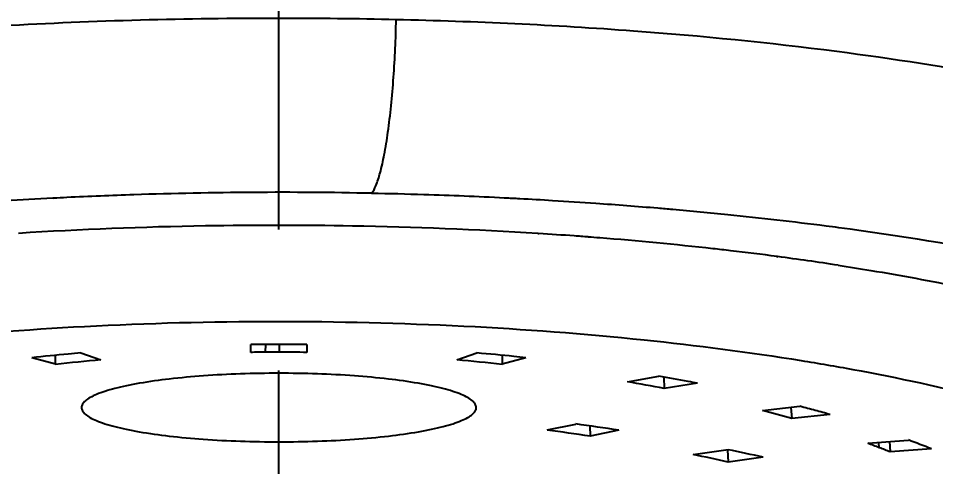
# Model space of a CAD drawing. Extents: x 0 to 1128, y 0 to 827.
# Drawn here: x 243.53 to 259.8, y 572.78 to 580.73 of the extents above; entities that cross this region are included whole.
import ezdxf

# ---------------------------------------------------------------- set-up
doc = ezdxf.new("R2010")
doc.units = 0
doc.header["$LTSCALE"] = 10
doc.header["$MEASUREMENT"] = 0
doc.header["$PDMODE"] = 3
doc.header["$PDSIZE"] = -10
doc.linetypes.add('CENTER', pattern=[2, 1.25, -0.25, 0.25, -0.25])
doc.layers.get('0').update_dxf_attribs({"linetype": 'CONTINUOUS'})
doc.layers.get('DEFPOINTS').update_dxf_attribs({"linetype": 'CONTINUOUS'})
doc.layers.add('DLK3015-CA1_시공도$0$1', color=7, linetype='CONTINUOUS')
doc.styles.add('DLK3015-CA1_시공도$0$Daelim Dimension', font='')
doc.styles.get('DLK3015-CA1_시공도$0$Daelim Dimension').set_extended_font_data('나눔고딕')
doc.dimstyles.new('DLK3015-CA1_시공도$0$DEFAULT', dxfattribs={"dimscale": 2, "dimtxt": 2, "dimasz": 2, "dimexe": 0, "dimexo": 2, "dimgap": 1, "dimtad": 1, "dimdec": 1, "dimzin": 9, "dimdsep": 46, "dimtxsty": 'DLK3015-CA1_시공도$0$Daelim Dimension', "dimcen": 0.5, "dimclrd": 252, "dimclre": 252, "dimclrt": 3, "dimadec": 1, "dimazin": 0, "dimtfac": 1, "dimtdec": 1, "dimtix": 1, "dimtmove": 0, "dimatfit": 3, "dimfxl": 1, "dimtolj": 1, "dimtzin": 1, "dimlwd": 9, "dimlwe": 9, "dimarcsym": 0})

# ---------------------------------------------------------------- blocks, each defined once
blk = doc.blocks.new('*D2')
at = {"color": 5, "lineweight": 9, "ltscale": 0.5, "transparency": 16777216}
for p, q in [((243.761, 625.053), (158.586, 625.053)), ((158.586, 621.053), (158.586, 315.967)), ((219.154, 311.967), (158.586, 311.967))]:
    blk.add_line(p, q, dxfattribs=at)
at = {"color": 5, "ltscale": 0.5, "transparency": 16777216}
for points in [[(157.919, 621.053), (159.253, 621.053), (158.586, 625.053)], [(157.919, 315.967), (159.253, 315.967), (158.586, 311.967)]]:
    blk.add_solid(points, dxfattribs=at)
at = {"layer": 'DEFPOINTS', "color": 0, "ltscale": 0.5, "transparency": 16777216}
for p in [(247.761, 625.053), (158.586, 311.967), (223.154, 311.967)]:
    blk.add_point(p, dxfattribs=at)
at = {"color": 7, "ltscale": 0.5, "transparency": 16777216, "insert": (151.135, 468.51), "char_height": 10, "attachment_point": 5, "rotation": 90, "style": 'DLK3015-CA1_시공도$0$Daelim Dimension'}
blk.add_mtext('\\A1;313', dxfattribs=at)

msp = doc.modelspace()

# ---------------------------------------------------------------- linework, layer by layer
at = {"color": 7, "linetype": 'Continuous'}
for p, q in [((244.155, 577.537), (244.144, 577.537)), ((244.158, 577.536), (244.147, 577.535)), ((252.16, 577.539), (252.149, 577.539)), ((252.163, 577.541), (252.153, 577.541)), ((252.747, 576.912), (252.761, 576.911)), ((252.747, 576.912), (252.761, 576.911)), ((256.984, 576.502), (256.996, 576.5)), ((256.99, 576.503), (257.001, 576.502)), ((247.654, 574.803), (247.654, 574.941)), ((247.919, 574.805), (247.92, 574.943)), ((248.159, 574.944), (248.159, 574.806)), ((248.649, 574.941), (248.649, 574.802)), ((244.193, 574.591), (244.195, 574.751)), ((244.641, 574.792), (244.995, 574.668)), ((251.312, 574.668), (251.666, 574.792)), ((252.113, 574.751), (252.114, 574.591)), ((244.193, 574.591), (243.773, 574.708)), ((252.535, 574.708), (252.114, 574.591)), ((254.334, 574.281), (254.894, 574.379)), ((254.978, 574.364), (254.987, 574.162)), ((255.58, 574.254), (254.987, 574.162)), ((256.732, 573.769), (257.394, 573.846)), ((257.235, 573.827), (257.248, 573.628)), ((257.928, 573.7), (257.248, 573.628)), ((252.909, 573.426), (253.42, 573.532)), ((253.667, 573.498), (253.672, 573.315)), ((254.183, 573.422), (253.672, 573.315)), ((258.597, 573.19), (259.317, 573.248)), ((258.801, 573.112), (258.792, 573.206)), ((258.981, 573.221), (258.996, 573.036)), ((255.5, 572.991), (256.123, 573.077)), ((256.109, 573.076), (256.121, 572.855)), ((256.743, 572.942), (256.121, 572.855)), ((259.725, 573.091), (258.996, 573.036))]:
    msp.add_line(p, q, dxfattribs=at)
for centre, radius, start, end in [((248.17, 490.185), 90.543, 88.69417, 90.00949), ((248.201, 498.765), 78.876, 92.94848, 93.56174), ((248.179, 499.2), 78.441, 92.76579, 92.94024), ((248.215, 498.387), 79.255, 91.90355, 92.76385), ((248.17, 501.195), 76.447, 88.77921, 91.93948), ((248.059, 493.27), 84.371, 88.18797, 88.81841), ((248.266, 500.377), 77.262, 87.11651, 88.17492), ((248.028, 495.535), 82.109, 86.92929, 87.11336), ((248.006, 495.095), 82.55, 86.52668, 86.9301), ((248.117, 496.887), 80.755, 85.98148, 86.52802), ((248.309, 499.561), 78.074, 85.1763, 85.98471), ((248.467, 501.45), 76.179, 84.9763, 85.17506), ((248.757, 504.667), 72.949, 84.2109, 84.98229), ((249.671, 513.325), 64.242, 82.6791, 84.24324), ((248.081, 504.033), 73.023, 90.96448, 93.57035), ((248.122, 503.472), 73.584, 88.96055, 90.98899), ((248.126, 502.983), 74.073, 86.42322, 88.97073), ((250.397, 519.072), 58.449, 82.44466, 82.66689), ((248.483, 509.223), 67.823, 85.84888, 86.3835), ((248.584, 510.644), 66.399, 85.63375, 85.84699), ((248.63, 511.241), 65.799, 85.4556, 85.6337), ((248.854, 513.967), 63.064, 83.62906, 85.46268), ((249.287, 518.053), 58.955, 83.30147, 83.60632), ((249.509, 519.936), 57.06, 82.4667, 83.3026), ((250.012, 523.745), 53.217, 81.2889, 82.4537), ((248.176, 528.301), 46.643, 90.3229, 90.6411), ((248.145, 526.693), 48.251, 89.9926, 90.2759), ((248.107, 529.194), 45.75, 89.3209, 89.944), ((248.155, 535.588), 39.218, 90.3441, 90.7318), ((248.138, 534.669), 40.137, 89.9698, 90.3118), ((248.083, 530.813), 43.993, 89.2624, 89.9007), ((248.309, 536.367), 38.444, 94.9449, 96.1459), ((248.131, 537.73), 37.075, 83.8319, 85.0773), ((248.657, 541.363), 33.404, 79.0748, 80.2149), ((250.76, 550.872), 23.663, 74.0858, 75.382), ((246.272, 525.071), 48.808, 81.2793, 82.1845), ((246.629, 524.114), 49.883, 81.2891, 82.1747), ((252.469, 556.67), 17.619, 68.9381, 69.6499), ((250.01, 550.383), 24.37, 68.3637, 68.8538), ((249.879, 548.207), 26.761, 68.4113, 69.3477), ((249.983, 546.144), 27.408, 77.0586, 78.3862), ((250.535, 545.909), 27.736, 77.0664, 78.3784)]:
    msp.add_arc(centre, radius, start, end, dxfattribs=at)
for points, knots in [([(248.154, 580.728), (246.517, 580.728), (243.458, 580.648), (239.256, 580.3), (235.784, 579.796), (233.745, 579.357), (232.847, 579.12)], [0, 0, 0, 0, 0.318188, 0.594894, 0.819442, 1, 1, 1, 1]), ([(249.799, 577.624), (249.831, 577.664), (249.888, 577.784), (249.961, 578.013), (250.03, 578.331), (250.094, 578.728), (250.148, 579.188), (250.205, 579.853), (250.227, 580.363), (250.233, 580.704)], [0, 0, 0, 0, 0.049117, 0.125449, 0.230406, 0.360676, 0.511041, 0.6733, 1, 1, 1, 1]), ([(263.419, 579.13), (262.624, 579.339), (260.841, 579.73), (257.844, 580.196), (254.247, 580.55), (251.637, 580.672), (250.233, 580.704)], [0, 0, 0, 0, 0.185507, 0.411128, 0.683383, 1, 1, 1, 1]), ([(266.927, 574.399), (266.744, 574.54), (266.325, 574.817), (265.288, 575.354), (263.594, 575.961), (261.062, 576.566), (259.149, 576.873), (258.082, 577.014)], [0, 0, 0, 0, 0.074628, 0.161366, 0.376037, 0.652924, 1, 1, 1, 1]), ([(258.072, 576.349), (258.265, 576.319), (258.992, 576.203), (259.717, 576.07), (260.248, 575.961)], [0, 0, 0, 0, 0.264607, 1, 1, 1, 1]), ([(238.886, 574.666), (239.788, 574.811), (241.724, 575.061), (245.907, 575.38), (249.196, 575.382), (251.435, 575.269)], [0, 0, 0, 0, 0.21771, 0.465332, 1, 1, 1, 1]), ([(251.435, 575.269), (252.502, 575.216), (254.501, 575.065), (256.49, 574.807), (257.415, 574.658)], [0, 0, 0, 0, 0.532825, 1, 1, 1, 1]), ([(244.641, 574.792), (244.567, 574.786), (244.278, 574.76), (243.988, 574.731), (243.773, 574.708)], [0, 0, 0, 0, 0.254566, 1, 1, 1, 1]), ([(252.535, 574.708), (252.464, 574.716), (252.175, 574.746), (251.885, 574.773), (251.666, 574.792)], [0, 0, 0, 0, 0.24521, 1, 1, 1, 1]), ([(257.415, 574.658), (257.72, 574.609), (258.831, 574.418), (259.935, 574.181), (260.726, 573.974)], [0, 0, 0, 0, 0.274675, 1, 1, 1, 1]), ([(248.154, 574.432), (247.926, 574.432), (247.48, 574.424), (246.832, 574.391), (246.234, 574.337), (245.779, 574.274), (245.458, 574.213), (245.254, 574.166), (245.077, 574.116), (244.929, 574.063), (244.812, 574.008), (244.726, 573.951), (244.669, 573.892), (244.654, 573.846), (244.654, 573.825)], [0, 0, 0, 0, 0.187526, 0.368128, 0.53504, 0.682241, 0.746793, 0.804561, 0.855127, 0.898173, 0.933587, 0.961572, 0.982959, 1, 1, 1, 1]), ([(251.654, 573.825), (251.653, 573.846), (251.638, 573.892), (251.581, 573.951), (251.495, 574.008), (251.378, 574.063), (251.231, 574.116), (251.054, 574.166), (250.85, 574.213), (250.528, 574.274), (250.073, 574.337), (249.476, 574.391), (248.828, 574.424), (248.381, 574.432), (248.154, 574.432)], [0, 0, 0, 0, 0.017041, 0.038428, 0.066412, 0.101824, 0.144869, 0.195433, 0.253201, 0.317752, 0.464954, 0.631867, 0.812473, 1, 1, 1, 1]), ([(255.58, 574.254), (255.524, 574.265), (255.296, 574.308), (255.067, 574.349), (254.894, 574.379)], [0, 0, 0, 0, 0.244726, 1, 1, 1, 1]), ([(244.654, 573.825), (244.654, 573.804), (244.668, 573.758), (244.724, 573.698), (244.81, 573.641), (244.926, 573.586), (245.073, 573.533), (245.25, 573.483), (245.454, 573.436), (245.775, 573.375), (246.231, 573.312), (246.829, 573.257), (247.479, 573.224), (247.926, 573.216), (248.154, 573.216)], [0, 0, 0, 0, 0.016991, 0.038245, 0.06608, 0.101358, 0.144293, 0.194778, 0.252499, 0.317035, 0.464295, 0.631368, 0.812204, 1, 1, 1, 1]), ([(248.154, 573.216), (248.382, 573.216), (248.829, 573.224), (249.478, 573.257), (250.076, 573.312), (250.532, 573.375), (250.853, 573.436), (251.058, 573.483), (251.234, 573.533), (251.381, 573.586), (251.498, 573.641), (251.583, 573.698), (251.639, 573.758), (251.654, 573.804), (251.654, 573.825)], [0, 0, 0, 0, 0.187795, 0.368627, 0.535698, 0.682958, 0.747495, 0.805216, 0.855703, 0.898639, 0.933919, 0.961754, 0.983009, 1, 1, 1, 1]), ([(257.928, 573.7), (257.841, 573.724), (257.663, 573.775), (257.485, 573.821), (257.394, 573.846)], [0, 0, 0, 0, 0.492342, 1, 1, 1, 1]), ([(245.825, 565.739), (244.844, 565.775), (242.982, 565.888), (240.361, 566.173), (238.073, 566.538), (236.123, 566.96), (234.491, 567.421), (233.149, 567.907), (232.077, 568.413), (231.358, 568.869), (230.914, 569.243), (230.587, 569.582), (230.346, 569.948), (230.23, 570.329), (230.204, 570.606), (230.238, 570.883), (230.366, 571.265), (230.62, 571.63), (230.963, 571.969), (231.433, 572.343), (232.196, 572.796), (232.876, 573.097), (233.258, 573.246)], [0, 0, 0, 0, 0.13809, 0.262303, 0.37075, 0.4638, 0.542764, 0.609212, 0.664255, 0.709266, 0.728499, 0.745801, 0.775555, 0.788812, 0.801578, 0.814382, 0.82775, 0.857971, 0.875695, 0.895518, 0.942322, 1, 1, 1, 1]), ([(263.043, 573.235), (263.439, 573.079), (264.144, 572.767), (264.929, 572.292), (265.405, 571.9), (265.745, 571.546), (265.988, 571.162), (266.091, 570.762), (266.1, 570.472), (266.046, 570.183), (265.928, 569.897), (265.748, 569.613), (265.403, 569.216), (264.791, 568.732), (263.836, 568.194), (262.599, 567.674), (261.058, 567.178), (259.183, 566.716), (256.946, 566.307), (254.845, 566.04), (252.98, 565.872), (251.46, 565.772), (249.879, 565.711), (248.807, 565.698), (248.265, 565.696)], [0, 0, 0, 0, 0.054287, 0.097965, 0.116334, 0.132682, 0.160478, 0.172866, 0.184897, 0.197116, 0.210046, 0.224149, 0.239802, 0.276782, 0.322744, 0.379189, 0.447412, 0.528803, 0.624991, 0.736912, 0.798521, 0.863424, 0.930994, 1, 1, 1, 1])]:
    msp.add_open_spline(points, degree=3, knots=knots, dxfattribs=at)
at = {"layer": 'DLK3015-CA1_시공도$0$1', "color": 1, "linetype": 'CENTER'}
msp.add_line((248.154, 296.984), (248.154, 634.878), dxfattribs=at)

# ---------------------------------------------------------------- dimensions: what is measured, and where the dimension line sits
at = {"color": 5, "ltscale": 0.5}
dim = msp.add_linear_dim(base=(158.586, 311.967), p1=(247.761, 625.053), p2=(223.154, 311.967), angle=90, dimstyle='DLK3015-CA1_시공도$0$DEFAULT', override={"dimtxt": 5, "dimdec": 0, "dimclrd": 5, "dimclre": 5, "dimclrt": 7}, dxfattribs=at)
dim.commit()
dim.dimension.update_dxf_attribs({"geometry": '*D2', "text_midpoint": (151.135, 468.51)})

doc.saveas('drawing.dxf')
